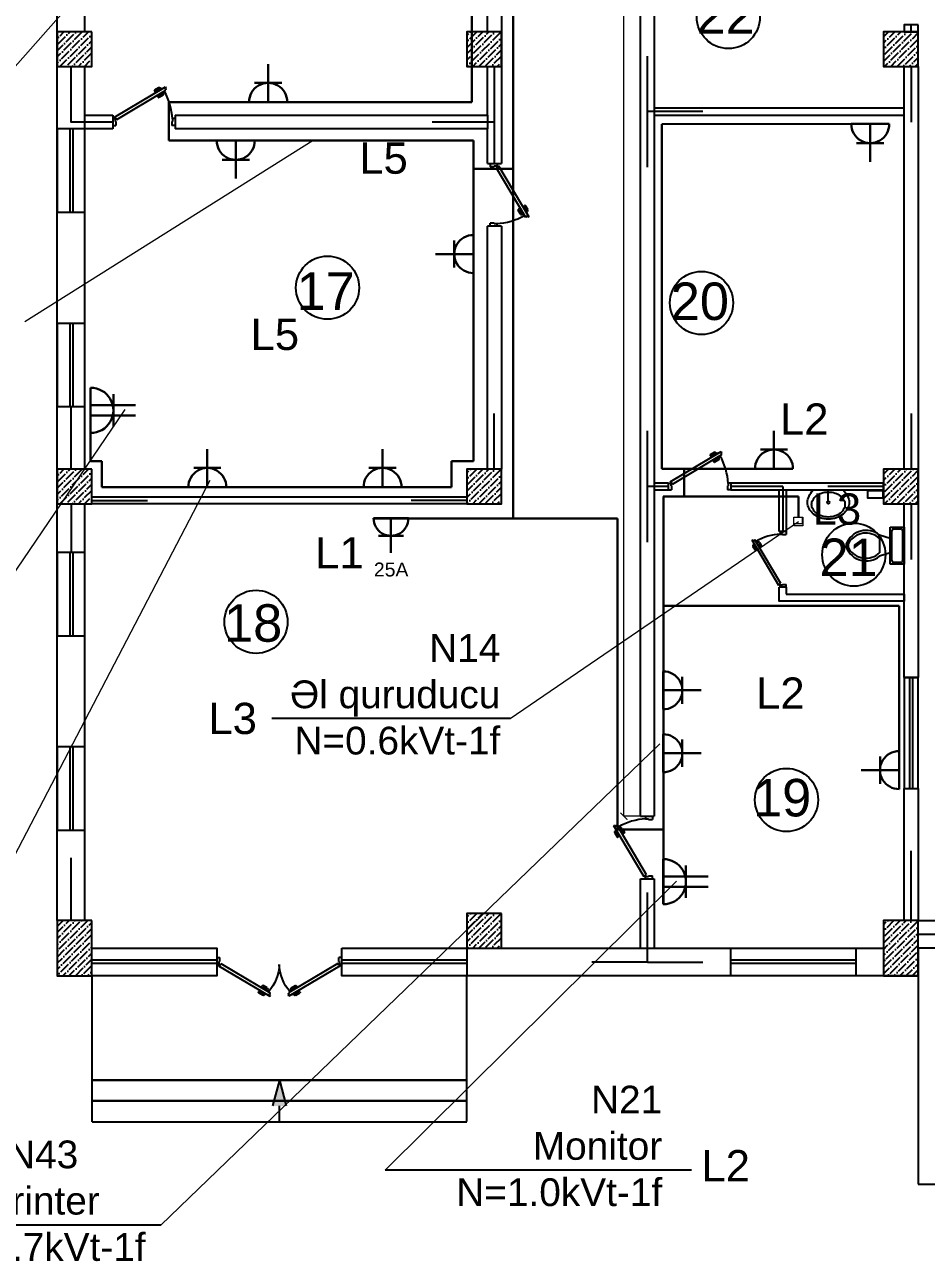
# Model space of a CAD drawing. Header units: millimetres. Extents: x 42452 to 2852333, y -419346 to 834876.
# Drawn here: x 2517074 to 2530057, y 426703 to 444514 of the extents above; entities that cross this region are included whole.
import ezdxf

# ---------------------------------------------------------------- set-up
doc = ezdxf.new("R2010")
doc.units = ezdxf.units.MM
doc.linetypes.add('( Hidden )', pattern=[0.275, 0.15, -0.125])
for name, color, linetype, lineweight in [('0_memar', 250, 'Continuous', 20), ('memar', 7, 'Continuous', 25), ('ДВЕРИ', 7, 'Continuous', 5), ('надписи', 5, 'Continuous', 30), ('Розетки10А', 94, 'Continuous', 30), ('Розетки25А', 94, 'Continuous', 30), ('Соедин_роз', 94, 'Continuous', 30)]:
    doc.layers.add(name, color=color, linetype=linetype, lineweight=lineweight)
doc.layers.add('V_PARETI', color=250, linetype='Continuous', lineweight=9, true_color=0x393939)
doc.layers.add('VRV MUSA', color=5, linetype='Continuous')
doc.styles.add('Arial', font='arial.ttf', dxfattribs={"height": 200})
doc.styles.get("Standard").update_dxf_attribs({"font": 'arial.ttf'})
doc.styles.add('СГЕНЕРИР_СТИЛЬ_1', font='arial.ttf')
doc.dimstyles.new('col mtn', dxfattribs={"dimtxt": 250, "dimasz": 100, "dimexe": 1.25, "dimexo": 0.625, "dimgap": 70, "dimtad": 1, "dimdec": 0, "dimtxsty": 'Standard', "dimblk": 'ARCHTICK', "dimcen": 2.5, "dimadec": 0, "dimazin": 0, "dimtfac": 1, "dimtdec": 0, "dimtmove": 0, "dimatfit": 3, "dimldrblk": 'ARCHTICK', "dimfxl": 300, "dimfxlon": 1, "dimlwd": 9, "dimlwe": 9, "dimarcsym": 0})

# ---------------------------------------------------------------- blocks, each defined once
blk = doc.blocks.new('qapi 700')
at = {"layer": 'ДВЕРИ', "color": 251, "lineweight": 25, "true_color": 0x636466}
for p, q in [((1281620, 90086), (1281659, 90086)), ((1281620, 89997), (1281651, 89997)), ((1281651, 89997), (1281651, 90034)), ((1281651, 90034), (1281659, 90034)), ((1281659, 90034), (1281659, 90086)), ((1282368, 90010), (1281735, 89633)), ((1282395, 89980), (1281741, 89591)), ((1282382, 89987), (1282368, 90010)), ((1282420, 90086), (1282380, 90086)), ((1282380, 90034), (1282380, 90085)), ((1282388, 90034), (1282380, 90034)), ((1282388, 89991), (1282382, 89987)), ((1282388, 89997), (1282388, 90034)), ((1282420, 89997), (1282388, 89997)), ((1282420, 89997), (1282388, 89997)), ((1282395, 89980), (1282388, 89991)), ((1281812, 89685), (1281762, 89656)), ((1281762, 89656), (1281765, 89651)), ((1281776, 89665), (1281770, 89676)), ((1281775, 89698), (1281826, 89728)), ((1281787, 89613), (1281837, 89642)), ((1281792, 89676), (1281793, 89674)), ((1281835, 89712), (1281794, 89687)), ((1281814, 89681), (1281812, 89685)), ((1281872, 89650), (1281831, 89626)), ((1281837, 89642), (1281835, 89646)), ((1281836, 89725), (1281838, 89722)), ((1281884, 89645), (1281883, 89647)), ((1281733, 89605), (1281747, 89613)), ((1281741, 89591), (1281733, 89605)), ((1281747, 89613), (1281735, 89633)), ((1281785, 89617), (1281787, 89613)), ((1281802, 89622), (1281809, 89609)), ((1281820, 89629), (1281818, 89631)), ((1281831, 89604), (1281881, 89634))]:
    blk.add_line(p, q, dxfattribs=at)
for centre, radius, start, end in [((1282471, 90052), 821, 183.4077, 209.5706), ((1281783, 89684), 15.9, 120.7133, 210.7133), ((1281798, 89680), 7.94, 120.7133, 210.7133), ((1281830, 89721), 7.94, 30.7133, 120.7133), ((1281831, 89718), 7.94, 300.7133, 30.7133), ((1281876, 89643), 7.94, 30.7133, 120.7133), ((1281877, 89641), 7.94, 300.7133, 30.7133), ((1281823, 89617), 15.9, 210.7133, 300.7133), ((1281827, 89633), 7.94, 210.7133, 300.7133)]:
    blk.add_arc(centre, radius, start, end, dxfattribs=at)
blk = doc.blocks.new('DSA')
at = {"layer": 'ДВЕРИ', "color": 251, "lineweight": 25, "true_color": 0x636466}
for p, q in [((153780, 788017), (153820, 788017)), ((153780, 787928), (153812, 787928)), ((153780, 787928), (153812, 787928)), ((153804, 787910), (153811, 787922)), ((153804, 787910), (154462, 787520)), ((153811, 787922), (153818, 787918)), ((153812, 787928), (153812, 787965)), ((153812, 787965), (153820, 787965)), ((153818, 787918), (153832, 787941)), ((153820, 787965), (153820, 788016)), ((153832, 787941), (154468, 787562)), ((155336, 787941), (154700, 787562)), ((155364, 787910), (154706, 787520)), ((155350, 787918), (155336, 787941)), ((155388, 788017), (155348, 788017)), ((155348, 787965), (155348, 788016)), ((155356, 787965), (155348, 787965)), ((155357, 787922), (155350, 787918)), ((155356, 787928), (155356, 787965)), ((155388, 787928), (155356, 787928)), ((155388, 787928), (155356, 787928)), ((155364, 787910), (155357, 787922)), ((154318, 787574), (154320, 787576)), ((154331, 787579), (154372, 787555)), ((154366, 787654), (154365, 787652)), ((154365, 787571), (154368, 787575)), ((154415, 787542), (154365, 787571)), ((154367, 787641), (154409, 787616)), ((154428, 787627), (154377, 787657)), ((154388, 787610), (154391, 787615)), ((154391, 787615), (154441, 787585)), ((154411, 787605), (154410, 787603)), ((154426, 787594), (154433, 787605)), ((154441, 787585), (154438, 787580)), ((154777, 787615), (154727, 787585)), ((154727, 787585), (154730, 787580)), ((154742, 787594), (154735, 787605)), ((154740, 787627), (154791, 787657)), ((154753, 787542), (154803, 787571)), ((154757, 787605), (154758, 787603)), ((154801, 787641), (154760, 787616)), ((154780, 787610), (154777, 787615)), ((154837, 787579), (154796, 787555)), ((154803, 787571), (154800, 787575)), ((154802, 787654), (154804, 787652)), ((154850, 787574), (154848, 787576)), ((154372, 787532), (154321, 787563)), ((154383, 787557), (154384, 787560)), ((154401, 787550), (154394, 787538)), ((154418, 787546), (154415, 787542)), ((154456, 787542), (154468, 787562)), ((154470, 787534), (154456, 787542)), ((154462, 787520), (154470, 787534)), ((154698, 787534), (154712, 787542)), ((154706, 787520), (154698, 787534)), ((154712, 787542), (154700, 787562)), ((154750, 787546), (154753, 787542)), ((154767, 787550), (154775, 787538)), ((154785, 787557), (154784, 787560)), ((154797, 787532), (154847, 787563))]:
    blk.add_line(p, q, dxfattribs=at)
for centre, radius, start, end in [((154002, 787952), 583, 319.7101, 357.5846), ((155160, 787950), 576, 182.1815, 220.5237), ((154325, 787569), 7.98, 149.2867, 239.2867), ((154327, 787572), 7.98, 59.2867, 149.2867), ((154371, 787648), 7.98, 149.2867, 239.2867), ((154373, 787650), 7.98, 59.2867, 149.2867), ((154404, 787609), 7.98, 329.2867, 59.2867), ((154420, 787613), 16, 329.2867, 59.2867), ((154748, 787613), 16, 120.7133, 210.7133), ((154764, 787609), 7.98, 120.7133, 210.7133), ((154795, 787650), 7.98, 30.7133, 120.7133), ((154797, 787648), 7.98, 300.7133, 30.7133), ((154842, 787572), 7.98, 30.7133, 120.7133), ((154843, 787569), 7.98, 300.7133, 30.7133), ((154376, 787561), 7.98, 239.2867, 329.2867), ((154380, 787546), 16, 239.2867, 329.2867), ((154788, 787546), 16, 210.7133, 300.7133), ((154792, 787561), 7.98, 210.7133, 300.7133)]:
    blk.add_arc(centre, radius, start, end, dxfattribs=at)
blk = doc.blocks.new('_ArchTick')
at = {"color": 0, "linetype": 'ByBlock', "const_width": 0.15}
blk.add_lwpolyline([(-0.5, -0.5), (0.5, 0.5)], dxfattribs=at)
blk = doc.blocks.new('*D217')
at = {"layer": 'Defpoints', "color": 0, "lineweight": 30, "transparency": 16777216}
for p in [(2525703, 457113), (2525940, 457113), (2525940, 433113)]:
    blk.add_point(p, dxfattribs=at)
at = {"layer": 'memar', "color": 0, "lineweight": 9, "transparency": 16777216}
for p, q in [((2525939, 457113), (2525702, 457113)), ((2525703, 433113), (2525703, 457113)), ((2525939, 433113), (2525702, 433113))]:
    blk.add_line(p, q, dxfattribs=at)
at = {"layer": 'memar', "color": 0, "lineweight": 9, "transparency": 16777216, "xscale": 100, "yscale": 100, "zscale": 100}
for p, rotation in [((2525703, 457113), 90), ((2525703, 433113), 270)]:
    blk.add_blockref('_ArchTick', p, dxfattribs=dict(at, rotation=rotation))
at = {"layer": 'memar', "color": 0, "lineweight": 25, "transparency": 16777216, "insert": (2525505, 445113), "char_height": 250, "attachment_point": 5, "rotation": 90}
blk.add_mtext('24000', dxfattribs=at)
blk = doc.blocks.new('розетки10А')
at = {"layer": 'Розетки10А'}
for p, q in [((0, 0), (0, 650)), ((-233, 330), (233, 330)), ((-325, 0), (325, 0))]:
    blk.add_line(p, q, dxfattribs=at)
blk.add_arc((0, 5), 325, 359.0604, 180.9396, dxfattribs=at)
blk = doc.blocks.new('roz_10A_2_deneli')
at = {"layer": 'Розетки10А'}
for p, q in [((-74, 0), (-74, 650)), ((74, 0), (74, 650)), ((-233, 330), (233, 330)), ((-325, 0), (325, 0))]:
    blk.add_line(p, q, dxfattribs=at)
blk.add_arc((0, 5), 325, 359.0604, 180.9396, dxfattribs=at)
blk = doc.blocks.new('розетки25А')
at = {"layer": 'Розетки25А'}
for p, q in [((0, 0), (0, 500)), ((-179, 254), (179, 254)), ((-250, 0), (250, 0))]:
    blk.add_line(p, q, dxfattribs=at)
blk.add_arc((0, 4), 250, 359.0604, 180.9396, dxfattribs=at)

msp = doc.modelspace()

# ---------------------------------------------------------------- hatches: boundary and pattern name
at = {"layer": 'memar', "lineweight": 25}
h = msp.add_hatch(dxfattribs=at)
h.set_pattern_fill('ANSI36', color=256, scale=500)
h.set_pattern_definition([(45, (839142.44, 2726510.44), (33.1456304, 121.533978), [156.25, -31.25, 0, -31.25])])
h.paths.add_polyline_path([(2517540.05675, 444412.92792), (2517540.05675, 443912.92792), (2518040.05675, 443912.92792), (2518040.05675, 444412.92792)])
h = msp.add_hatch(dxfattribs=at)
h.set_pattern_fill('ANSI36', color=256, scale=500)
h.set_pattern_definition([(45, (833242.44, 2726510.44), (33.1456304, 121.533978), [156.25, -31.25, 0, -31.25])])
h.paths.add_polyline_path([(2523440.05661, 444412.92792), (2523440.05661, 443912.92792), (2523940.05661, 443912.92792), (2523940.05661, 444412.92792)])
h = msp.add_hatch(dxfattribs=at)
h.set_pattern_fill('ANSI36', color=256, scale=500)
h.set_pattern_definition([(45, (827242.44, 2726510.44), (33.1456304, 121.533978), [156.25, -31.25, 0, -31.25])])
h.paths.add_polyline_path([(2529440.05661, 444412.92792), (2529440.05661, 443912.92792), (2529940.05661, 443912.92792), (2529940.05661, 444412.92792)])
h = msp.add_hatch(dxfattribs=at)
h.set_pattern_fill('ANSI36', color=256, scale=500)
h.set_pattern_definition([(45, (839142.44, 2720210.44), (33.1456304, 121.533978), [156.25, -31.25, 0, -31.25])])
h.paths.add_polyline_path([(2517540.05675, 438112.92792), (2517540.05675, 437612.92792), (2518040.05675, 437612.92792), (2518040.05675, 438112.92792)])
h = msp.add_hatch(dxfattribs=at)
h.set_pattern_fill('ANSI36', color=256, scale=500)
h.set_pattern_definition([(45, (833242.44, 2720210.44), (33.1456304, 121.533978), [156.25, -31.25, 0, -31.25])])
h.paths.add_polyline_path([(2523440.05661, 438112.92792), (2523440.05661, 437612.92792), (2523940.05661, 437612.92792), (2523940.05661, 438112.92792)])
h = msp.add_hatch(dxfattribs=at)
h.set_pattern_fill('ANSI36', color=256, scale=500)
h.set_pattern_definition([(45, (827242.44, 2720210.44), (33.1456304, 121.533978), [156.25, -31.25, 0, -31.25])])
h.paths.add_polyline_path([(2529440.05661, 438112.92792), (2529440.05661, 437612.92792), (2529940.05661, 437612.92792), (2529940.05661, 438112.92792)])
h = msp.add_hatch(dxfattribs=at)
h.set_pattern_fill('ANSI36', color=256, scale=500)
h.set_pattern_definition([(45, (839142.44, 2713810.44), (33.1456304, 121.533978), [156.25, -31.25, 0, -31.25])])
h.paths.add_polyline_path([(2517540.05675, 431612.92792), (2517540.0566, 430812.93244), (2518040.0566, 430812.93244), (2518040.05675, 431612.92792)])
h = msp.add_hatch(dxfattribs=at)
h.set_pattern_fill('ANSI36', color=256, scale=500)
h.set_pattern_definition([(45, (833242.44, 2713810.44), (33.1456304, 121.533978), [156.25, -31.25, 0, -31.25])])
h.paths.add_polyline_path([(2523440.05661, 431712.92792), (2523440.05646, 431212.92294), (2523940.05646, 431212.92294), (2523940.05661, 431712.92792)])
h = msp.add_hatch(dxfattribs=at)
h.set_pattern_fill('ANSI36', color=256, scale=500)
h.set_pattern_definition([(45, (827242.44, 2713810.44), (33.1456304, 121.533978), [156.25, -31.25, 0, -31.25])])
h.paths.add_polyline_path([(2529440.05661, 431612.92792), (2529440.05646, 430812.92801), (2529940.05646, 430812.92801), (2529940.05661, 431612.92792)])
at = {"layer": 'memar', "linetype": 'Continuous', "lineweight": 25, "true_color": 0x000000}
msp.add_hatch(color=18, dxfattribs=at).paths.add_polyline_path([(2520740.05668, 429312.92431), (2520840.05668, 428939.71931), (2520640.05668, 428939.71931)])

# ---------------------------------------------------------------- linework, layer by layer
at = {"lineweight": 25}
for p, q in [((2524065.13713, 434518.99616), (2520630.76175, 434518.99616)), ((2526677.43732, 428014.46391), (2522262.76707, 428014.46391)), ((2519033.13845, 427225.13303), (2515845.68686, 427225.13303))]:
    msp.add_line(p, q, dxfattribs=at)
at = {"layer": '0_memar'}
for points in [[(2528281.18742, 437294.68442), (2528148.47254, 437294.68442), (2528148.47254, 437423.43964), (2528281.18742, 437423.43964)], [(2528269.68742, 437326.68442), (2528148.47254, 437326.68442), (2528148.47254, 437423.43964), (2528269.68742, 437423.43964)]]:
    msp.add_lwpolyline(points, close=True, dxfattribs=at)
at = {"layer": 'memar', "lineweight": 25}
for p, q in [((2526839.8803, 443262.92792), (2526039.8803, 443262.92792)), ((2529840.07591, 438912.92792), (2529840.07591, 438112.92792)), ((2526339.8803, 437862.92792), (2526039.8803, 437862.92792)), ((2527989.88025, 437862.31893), (2527239.8803, 437862.31893)), ((2529440.05661, 437862.92792), (2528640.05661, 437862.92792)), ((2529840.07591, 437612.92792), (2529840.07591, 436812.92792)), ((2529940.05657, 431412.44485), (2530739.8803, 431412.44485))]:
    msp.add_line(p, q, dxfattribs=at)
at = {"layer": 'memar', "color": 251, "linetype": 'Continuous', "lineweight": 25, "true_color": 0x636466}
for p, q in [((2529536.85675, 436743.99794), (2529536.85675, 437277.39794)), ((2529536.85675, 437277.39794), (2529740.05675, 437277.39794)), ((2529740.05675, 437277.39794), (2529740.05675, 436743.99794)), ((2529536.85675, 437112.29794), (2529384.45675, 437163.09794)), ((2529384.45675, 437112.29794), (2529384.45675, 436909.09794)), ((2529562.25675, 436794.79794), (2529562.25675, 437226.59794)), ((2529587.65675, 437251.99794), (2529689.25675, 437251.99794)), ((2529714.65675, 437226.59794), (2529714.65675, 436794.79794)), ((2529536.85675, 436909.09794), (2529384.45675, 436858.29794)), ((2529740.05675, 436743.99794), (2529536.85675, 436743.99794)), ((2529689.25675, 436769.39794), (2529587.65675, 436769.39794))]:
    msp.add_line(p, q, dxfattribs=at)
at = {"layer": 'memar', "color": 0, "lineweight": 25}
for p, q in [((2528039.88025, 437212.92792), (2527939.88025, 437212.92792)), ((2528039.88025, 436412.92792), (2527939.88025, 436412.92792))]:
    msp.add_line(p, q, dxfattribs=at)
at = {"layer": 'memar', "color": 7, "linetype": 'Continuous', "lineweight": 25}
for p, q in [((2529939.8803, 431212.92792), (2529939.8803, 427812.92792)), ((2520740.05668, 429312.92431), (2520640.05668, 428939.71931)), ((2520740.05668, 429312.92431), (2520840.05668, 428939.71931)), ((2520740.05668, 428712.92431), (2520740.05668, 428939.71931)), ((2529939.8803, 427812.92792), (2553540.05661, 427812.92792))]:
    msp.add_line(p, q, dxfattribs=at)
at = {"layer": 'memar', "color": 0, "lineweight": 25}
for points in [[(2525939.8803, 437612.92792), (2525939.8803, 457112.92792)], [(2526139.8803, 457112.92792), (2526139.87857, 433112.55036)], [(2517539.88736, 431612.92792), (2517540.25153, 456712.92792)], [(2523939.8803, 455513.08556), (2523939.8803, 442513.24845)], [(2517940.08185, 444412.92792), (2517940.16324, 450312.92792)], [(2523739.8803, 444412.92792), (2523739.8803, 448012.92792)], [(2517939.99495, 438112.92792), (2517940.07496, 443912.92792)], [(2523739.8803, 443212.92792), (2523739.8803, 443912.92792)], [(2529739.8803, 443312.92792), (2529739.8803, 443912.92792)], [(2529939.8803, 443912.92792), (2529939.8803, 435112.55008)], [(2518339.88045, 443012.92792), (2517939.88045, 443012.92792), (2517939.88045, 443212.92792), (2518339.88045, 443212.92792)], [(2518339.88045, 443212.92792), (2518339.88045, 443012.92792)], [(2519239.88045, 443212.92792), (2523739.8803, 443212.92792), (2523739.8803, 443012.92792), (2519239.88045, 443012.92792)], [(2519239.88045, 443212.92792), (2519239.88045, 443012.92792)], [(2529740.05675, 438112.92792), (2529739.8803, 443212.92792)], [(2523739.8803, 442513.24834), (2523739.8803, 443012.92792)], [(2523739.8803, 442513.24845), (2523939.8803, 442513.24845)], [(2523739.8803, 438112.92792), (2523739.8803, 441613.24845)], [(2523939.8803, 441613.24845), (2523739.8803, 441613.24845)], [(2523939.88511, 441613.24845), (2523940.05661, 438112.92792)], [(2526339.8803, 437912.92792), (2526139.8803, 437912.92792), (2526139.8803, 437812.92792), (2526342.40568, 437813.4488)], [(2526339.8803, 437912.92792), (2526339.8803, 437812.92792)], [(2527239.8803, 437813.4488), (2529440.05661, 437812.92792), (2529440.05661, 437912.92792), (2527239.8803, 437912.92792)], [(2527239.8803, 437912.92792), (2527239.8803, 437812.92792)], [(2527939.88025, 437212.92792), (2527939.88025, 437812.92792), (2528039.88025, 437812.92792), (2528039.88025, 437212.92792)], [(2517939.90666, 431612.92792), (2517939.98805, 437612.92792)], [(2525939.87899, 433112.55036), (2525939.8803, 437612.92792)], [(2529739.8803, 435112.55008), (2529739.8803, 437612.92792)], [(2527939.88025, 436312.92792), (2527939.88025, 436412.92792)], [(2528039.88025, 436412.92792), (2528039.88025, 436312.92792)], [(2528039.88025, 436312.92792), (2529739.8803, 436312.92792), (2529739.8803, 436212.92792), (2527939.88025, 436212.92792), (2527939.88025, 436312.92792)], [(2529739.8803, 435112.55008), (2529939.8803, 435112.55008)], [(2529739.8803, 431612.92792), (2529739.8803, 433512.55008)], [(2529939.8803, 433512.55008), (2529939.8803, 431612.92792)], [(2525939.70224, 433112.55036), (2526139.87857, 433112.55036)], [(2525939.70224, 432212.55036), (2526139.87851, 432212.55036)], [(2525939.87844, 431212.94333), (2525939.87873, 432212.55036)], [(2526139.87851, 432212.55036), (2526139.87844, 431212.94333)], [(2529939.8803, 431612.92792), (2530739.8803, 431612.92792)], [(2519840.05668, 430812.93168), (2518040.05663, 430812.93245), (2518040.05663, 431212.93245), (2519840.05668, 431212.93168)], [(2521640.05668, 431212.93101), (2523440.05661, 431212.93034)], [(2529939.8803, 431212.92792), (2529939.8803, 430812.92792), (2521640.05668, 430812.93101)], [(2523940.05652, 431212.93015), (2529440.05652, 431212.9281)], [(2530739.8803, 431212.92792), (2529939.8803, 431212.92792)]]:
    msp.add_lwpolyline(points, dxfattribs=at)
at = {"layer": 'memar', "color": 3, "lineweight": 25}
for points in [[(2518040.05675, 444412.92792), (2517540.05675, 444412.92792), (2517540.05675, 443912.92792), (2518040.05675, 443912.92792)], [(2523940.05661, 444412.92792), (2523440.05661, 444412.92792), (2523440.05661, 443912.92792), (2523940.05661, 443912.92792)], [(2529940.05661, 444412.92792), (2529440.05661, 444412.92792), (2529440.05661, 443912.92792), (2529940.05661, 443912.92792)], [(2518040.05675, 438112.92792), (2517540.05675, 438112.92792), (2517540.05675, 437612.92792), (2518040.05675, 437612.92792)], [(2523940.05661, 438112.92792), (2523440.05661, 438112.92792), (2523440.05661, 437612.92792), (2523940.05661, 437612.92792)], [(2529940.05661, 438112.92792), (2529440.05661, 438112.92792), (2529440.05661, 437612.92792), (2529940.05661, 437612.92792)], [(2518040.05675, 431612.92792), (2517540.05675, 431612.92792), (2517540.0566, 430812.93244), (2518040.0566, 430812.93244)], [(2523940.05661, 431712.92792), (2523440.05661, 431712.92792), (2523440.05646, 431212.92294), (2523940.05646, 431212.92294)], [(2529940.05661, 431612.92792), (2529440.05661, 431612.92792), (2529440.05646, 430812.92801), (2529940.05646, 430812.92801)]]:
    msp.add_lwpolyline(points, close=True, dxfattribs=at)
at = {"layer": 'memar', "color": 0, "lineweight": 25}
for points in [[(2529939.8803, 444512.83707), (2529740.05675, 444512.83707), (2529740.05675, 444412.92792), (2529939.8803, 444412.92792)], [(2529740.05675, 443312.92792), (2526139.8803, 443312.92792), (2526139.8803, 443212.92792), (2529740.05675, 443212.92792)], [(2517940.04599, 441812.92792), (2517940.04599, 443012.92792), (2517540.04599, 443012.92792), (2517540.04599, 441812.92792)], [(2517939.97839, 439012.85178), (2517939.97839, 440212.85178), (2517539.97839, 440212.85178), (2517539.97839, 439012.85178)], [(2523440.05661, 437612.92792), (2518040.05675, 437612.92792), (2518040.05675, 437712.92792), (2523440.05661, 437712.92792)], [(2517939.97839, 435712.85178), (2517939.97839, 436912.85178), (2517539.97839, 436912.85178), (2517539.97839, 435712.85178)], [(2529939.8803, 433512.55008), (2529939.8803, 435112.55008), (2529739.8803, 435112.55008), (2529739.8803, 433512.55008)], [(2517939.97839, 432912.8835), (2517939.97839, 434112.8835), (2517539.97839, 434112.8835), (2517539.97839, 432912.8835)], [(2518040.05675, 431212.92431), (2519840.05668, 431212.92431), (2519840.05668, 430812.92431), (2518040.05675, 430812.92431)], [(2521640.05668, 431212.92294), (2523440.05661, 431212.92294), (2523440.05661, 430812.92294), (2521640.05668, 430812.92294)], [(2527240.05675, 431212.92252), (2529040.05675, 431212.92252), (2529040.05675, 430812.92252), (2527240.05675, 430812.92252)]]:
    msp.add_lwpolyline(points, close=True, dxfattribs=at)
at = {"layer": 'memar', "lineweight": 25}
for points in [[(2529839.96853, 444412.92792), (2529839.96853, 444512.83707)], [(2526039.8803, 443262.92792), (2526039.8803, 444062.92792)], [(2518339.88045, 443112.92792), (2517740.05675, 443112.92792), (2517740.05675, 443912.92792)], [(2523839.8803, 442513.24845), (2523839.8803, 443912.92792)], [(2529839.96853, 443912.92792), (2529839.96853, 443112.92792)], [(2526039.8803, 442462.92792), (2526039.8803, 443262.92792)], [(2523839.8803, 443112.92792), (2522939.8803, 443112.92792)], [(2517740.05675, 438112.92792), (2517740.05675, 439012.85178)], [(2523835.16053, 438112.92792), (2523835.16053, 438912.92792)], [(2526039.8803, 437862.92792), (2526039.8803, 438662.92792)], [(2526039.8803, 437062.92792), (2526039.8803, 437862.92792)], [(2527989.88025, 437863.5369), (2527989.88025, 437212.92792)], [(2518040.05675, 437662.92792), (2518840.05675, 437662.92792)], [(2523440.05661, 437662.92792), (2522640.05661, 437662.92792)], [(2517739.97839, 437612.92792), (2517739.97839, 436912.85178)], [(2517740.05675, 431612.92792), (2517740.05675, 432512.92792)], [(2517740.05675, 431712.92792), (2517740.05675, 432512.92792)], [(2529839.03939, 431612.92792), (2529839.03946, 432612.92792)], [(2526039.87806, 431012.92937), (2526039.87813, 432012.92937)], [(2526039.87806, 431012.92937), (2525239.87806, 431012.92937)], [(2526039.87806, 431012.92937), (2526839.87806, 431012.92937)]]:
    msp.add_lwpolyline(points, dxfattribs=at)
at = {"layer": 'memar', "color": 146, "lineweight": 25, "true_color": 0x105689}
for points in [[(2517771.18339, 443012.92792), (2517721.18339, 443012.92792), (2517721.18339, 441812.92792), (2517771.18339, 441812.92792)], [(2517771.1158, 440212.85178), (2517721.1158, 440212.85178), (2517721.1158, 439012.85178), (2517771.1158, 439012.85178)], [(2517771.1158, 436912.85178), (2517721.1158, 436912.85178), (2517721.1158, 435712.85178), (2517771.1158, 435712.85178)], [(2529864.8803, 435112.55008), (2529814.8803, 435112.55008), (2529814.8803, 433512.55008), (2529864.8803, 433512.55008)], [(2517771.1158, 434112.8835), (2517721.1158, 434112.8835), (2517721.1158, 432912.8835), (2517771.1158, 432912.8835)], [(2519840.05668, 431044.06171), (2519840.05668, 430994.06171), (2518040.05675, 430994.06171), (2518040.05675, 431044.06171)], [(2523440.05661, 431044.06034), (2523440.05661, 430994.06034), (2521640.05668, 430994.06034), (2521640.05668, 431044.06034)], [(2529040.05675, 431044.05993), (2529040.05675, 430994.05993), (2527240.05675, 430994.05993), (2527240.05675, 431044.05993)]]:
    msp.add_lwpolyline(points, close=True, dxfattribs=at)
at = {"layer": 'memar', "color": 251, "linetype": 'Continuous', "lineweight": 25, "true_color": 0x636466, "flags": 128}
for points in [[(2528646.13447, 437393.50167, -0.080166898), (2528528.52763, 437412.47999, -0.0889226875), (2528434.00243, 437463.79605, -0.1049567332), (2528367.80735, 437544.50694, -0.1200112169), (2528346.13447, 437633.50167, -0.1200112169), (2528367.80735, 437722.4964, -0.040340987), (2528426.43307, 437812.92792)], [(2528858.35594, 437813.06563, -0.0716481378), (2528924.46159, 437722.4964, -0.1200112169), (2528946.13447, 437633.50167, -0.1200112169), (2528924.46159, 437544.50694, -0.1049567332), (2528858.2665, 437463.79605, -0.0889226875), (2528763.7413, 437412.47999, -0.080166898), (2528646.13447, 437393.50167)]]:
    msp.add_lwpolyline(points, format="xyb", dxfattribs=at)
msp.add_lwpolyline([(2528646.13447, 437651.50229), (2528646.13447, 437813.50229)], dxfattribs=at)
at = {"layer": 'memar', "color": 1, "lineweight": 25}
msp.add_lwpolyline([(2529213.8752, 437803.53529), (2529431.25853, 437803.53529), (2529431.25853, 437694.06922), (2529213.8752, 437694.06922)], close=True, dxfattribs=at)
at = {"layer": 'memar', "color": 251, "linetype": 'Continuous', "lineweight": 25, "true_color": 0x636466, "flags": 128}
msp.add_lwpolyline([(2528646.13447, 437423.50167, -0.080166898), (2528547.40068, 437439.43443, -0.0889226875), (2528471.48414, 437480.64817, -0.1049567332), (2528421.08898, 437542.09441, -0.1200112169), (2528406.13447, 437603.50167, -0.1200112169), (2528421.08898, 437664.90894, -0.1049567332), (2528471.48414, 437726.35517, -0.0889226875), (2528547.40068, 437767.56891, -0.080166898), (2528646.13447, 437783.50167, -0.080166898), (2528744.86826, 437767.56891, -0.0889226875), (2528820.7848, 437726.35517, -0.1049567332), (2528871.17996, 437664.90894, -0.1200112169), (2528886.13447, 437603.50167, -0.1200112169), (2528871.17996, 437542.09441, -0.1049567332), (2528820.7848, 437480.64817, -0.0889226875), (2528744.86826, 437439.43443, -0.080166898)], format="xyb", close=True, dxfattribs=at)
at = {"layer": 'memar', "color": 7, "linetype": '( Hidden )', "lineweight": 25}
msp.add_lwpolyline([(2519840.05668, 430812.92431), (2518040.05675, 430812.92431), (2518040.05675, 429312.92431), (2523440.05661, 429312.92431), (2523440.05661, 430812.92431), (2521640.05668, 430812.92431)], dxfattribs=at)
for points in [[(2518040.05675, 429012.92431), (2523440.05661, 429012.92431), (2523440.05661, 429312.92431), (2518040.05675, 429312.92431)], [(2518040.05675, 428712.92431), (2523440.05661, 428712.92431), (2523440.05661, 429012.92431), (2518040.05675, 429012.92431)]]:
    msp.add_lwpolyline(points, close=True, dxfattribs=at)
at = {"layer": 'memar', "color": 0, "lineweight": 25}
for centre in [(2527206.86201, 444625.72336), (2521434.23078, 440726.23358), (2526820.40913, 440506.73047), (2529013.20756, 436880.52356)]:
    msp.add_circle(centre, 454.87332, dxfattribs=at)
at = {"layer": 'memar', "color": 251, "linetype": 'Continuous', "lineweight": 25, "true_color": 0x636466}
msp.add_circle((2528646.13447, 437633.50229), 18, dxfattribs=at)
at = {"layer": 'memar', "lineweight": 25}
for centre in [(2520404.64937, 435913.64017), (2528043.91971, 433348.16256)]:
    msp.add_circle(centre, 454.87332, dxfattribs=at)
at = {"layer": 'memar', "color": 251, "linetype": 'Continuous', "lineweight": 25, "true_color": 0x636466}
for centre, radius, start, end in [((2529191.91278, 436921.30202), 309.09347, 51.469293646, 157.97156673), ((2529185.89515, 436904.0201), 287.76133, 46.367907831, 148.946993425), ((2529584.48175, 437229.77294), 22.45064, 81.869899991, 188.130099998), ((2529692.43175, 437229.77294), 22.45064, 351.869900002, 98.130100009), ((2529003.45756, 437010.69785), 101.6, 164.860529219, 195.139471674), ((2529191.91218, 437100.09421), 309.09311, 202.028565327, 308.530890318), ((2529031.99454, 437010.69785), 101.6, 155.731825943, 204.268175251), ((2529185.89455, 437117.37624), 287.76115, 211.053176063, 313.632274559), ((2529584.48175, 436791.62294), 22.45064, 171.869900002, 278.130102004), ((2529692.43175, 436791.62294), 22.45064, 261.869899991, 8.130099998)]:
    msp.add_arc(centre, radius, start, end, dxfattribs=at)
at = {"layer": 'V_PARETI', "color": 7}
for p, q in [((2520317.39736, 447752.60253), (2515791.20799, 442615.17878, -0.31802)), ((2521226.38497, 442846.22055), (2517074.03124, 440237.03163, -0.31802)), ((2518513.97576, 438974.01048), (2515632.12997, 434722.02642, -1379104.66334)), ((2519741.37641, 437947.28335), (2515904.27835, 430591.07087)), ((2524065.13713, 434518.99616), (2528214.82581, 437359.06441)), ((2526219.66023, 434157.21165), (2519033.13845, 427225.13303)), ((2526459.49738, 432178.97891), (2522262.76707, 428014.46391))]:
    msp.add_line(p, q, dxfattribs=at)
at = {"layer": 'Соедин_роз'}
for p, q in [((2524106.19766, 437403.35319), (2524106.19766, 457302.01955)), ((2523513.78196, 443398.43986), (2523513.78196, 447937.78071)), ((2519148.01863, 442846.22055), (2519148.01863, 443398.43986)), ((2519148.01863, 443398.43986), (2523513.78196, 443398.43986)), ((2526249.96788, 443082.4425), (2529442.40488, 443086.5432)), ((2526249.96788, 438116.95078), (2526249.96788, 443082.4425)), ((2523535.56189, 442846.22055), (2519148.01863, 442846.22055)), ((2523535.56189, 438225.52837), (2523535.56189, 442846.22055)), ((2523535.56189, 442438.30438), (2524106.19766, 442438.30438)), ((2518020.15539, 439228.74583), (2518020.15539, 438225.52837)), ((2518020.15539, 438225.52837), (2518182.08634, 438225.52837)), ((2518182.08634, 437851.80721), (2518182.08634, 438225.52837)), ((2523221.3052, 437851.80721), (2523221.3052, 438225.52837)), ((2523535.56189, 438225.52837), (2523221.3052, 438225.52837)), ((2528136.3012, 438116.95078), (2526249.96788, 438116.95078)), ((2526569.83164, 437718.33532), (2526569.83164, 438116.95078)), ((2518182.08634, 437851.80721), (2523221.3052, 437851.80721)), ((2526265.89837, 437718.33532), (2528214.82998, 437718.33532)), ((2526271.55107, 431845.67345), (2526271.55107, 437718.33532)), ((2528214.82998, 437423.43964), (2528214.82998, 437718.33532)), ((2525612.25656, 437403.35319), (2522095.07638, 437403.35319)), ((2525612.25656, 432923.14778), (2525612.25656, 437403.35319)), ((2526271.55107, 436145.83274), (2529667.76323, 436145.83274)), ((2529667.76323, 436145.83274), (2529667.76323, 433504.1137)), ((2525612.25656, 432923.14778), (2526265.89837, 432923.14778))]:
    msp.add_line(p, q, dxfattribs=at)

# ---------------------------------------------------------------- block references
at = {"layer": 'memar', "lineweight": 25, "xscale": 1.121843277023546, "yscale": 1.121843277023546, "zscale": 1.121843277023546}
for p, rotation in [((3957013.69071, 544126.0609), 180), ((2624839.19235, -996163.08719), 90.00000000000001), ((3965016.21594, 538875.54928), 180)]:
    msp.add_blockref('qapi 700', p, dxfattribs=dict(at, rotation=rotation))
at = {"layer": 'memar', "color": 0, "lineweight": 25, "rotation": 270}
for p, xscale, yscale, zscale in [((2438374.99111, 1712841.25368), 0.9953281457183203, 0.9953281457183203, 0.9953281457183203), ((2424617.78992, 1877053.60932), 1.126653380822725, 1.126653380822725, 1.126653380822725)]:
    msp.add_blockref('qapi 700', p, dxfattribs=dict(at, xscale=xscale, yscale=yscale, zscale=zscale))
at = {"layer": 'memar', "color": 1, "lineweight": 25, "xscale": -1.120587658792628, "yscale": 1.120587658792628, "zscale": 1.120587658792628}
msp.add_blockref('DSA', (2693965.08165, -451963.99721), dxfattribs=at)
at = {"layer": 'Розетки10А', "xscale": 0.8409392615834386, "yscale": 0.8409392615834386, "zscale": 0.8409392615834386}
for p in [(2520579.13701, 443398.43986), (2527862.99594, 438116.95078), (2519702.62411, 437851.80721), (2522226.01624, 437851.80721)]:
    msp.add_blockref('розетки10А', p, dxfattribs=at)
for p, rotation in [((2529249.78039, 443086.5432), 180), ((2520112.29992, 442846.22055), 180), ((2523535.56189, 441211.33445), 89.99999999999996), ((2526265.89837, 434927.07712), 270), ((2526265.89837, 434021.0376), 270), ((2529667.76323, 433777.41896), 90.00000000000001)]:
    msp.add_blockref('розетки10А', p, dxfattribs=dict(at, rotation=rotation))
at = {"layer": 'Розетки10А', "rotation": 270}
for p in [(2518020.15539, 438959.30943), (2526265.89837, 432170.717)]:
    msp.add_blockref('roz_10A_2_deneli', p, dxfattribs=at)
at = {"layer": 'Розетки25А', "xscale": -1, "rotation": 180}
msp.add_blockref('розетки25А', (2522347.91795, 437407.45389), dxfattribs=at)

# ---------------------------------------------------------------- texts
at = {"layer": 'memar', "linetype": 'Continuous', "lineweight": 25, "char_height": 540, "style": 'СГЕНЕРИР_СТИЛЬ_1'}
for s, insert, attachment_point in [('22', (2527587.24354, 444923.82696), 3), ('17', (2521826.4132, 440947.37055), 3), ('20', (2527215.65402, 440801.15563), 3), ('21', (2529357.47003, 436572.92829), 9), ('18', (2520782.28094, 436166.59035), 3), ('19', (2528400.56849, 433651.15658), 3)]:
    msp.add_mtext(s, dxfattribs=dict(at, insert=insert, attachment_point=attachment_point))
at = {"layer": 'VRV MUSA', "color": 0, "lineweight": 25, "ltscale": 150, "char_height": 400, "attachment_point": 9, "style": 'Arial'}
for s, insert, width in [('{\\fArial|b0|i0|c238|p34;      N}14{\\fArial|b0|i0|c238|p34;\\P}Ə{\\fArial|b0|i0|c238|p34;l quruducu\\PN=0.6kVt-1f}', (2523922.8518, 433996.93381, -1379104.66334), 10800.4799228), ('{\\fArial|b0|i0|c238|p34;     N21\\PMonitor\\PN=1.0kVt-1f}', (2526253.41485, 427492.40156, -1379104.66334), 10800.4799228), ('\\pxqc;{\\fArial|b0|i0|c238|p34;N}43{\\fArial|b0|i0|c238|p34;\\P}Printer{\\fArial|b0|i0|c238|p34;\\PN=}0{\\fArial|b0|i0|c238|p34;.}7{\\fArial|b0|i0|c238|p34;kVt-1f}', (2518926.88898, 426703.07068, -1379104.66334), 3190.1140578)]:
    msp.add_mtext(s, dxfattribs=dict(at, insert=insert, width=width))
at = {"layer": 'надписи', "color": 104}
for s, insert, char_height, width, attachment_point in [('L5', (2522590.21564, 442817.90012), 450, 940.6293037, 3), ('L5', (2521024.80687, 440279.0642), 450, 940.6293037, 3), ('L2', (2528648.65364, 439058.87427), 450, 1485.8924016, 3), ('L3', (2529119.15832, 437763.20844), 450, 1485.8924016, 3), ('L1', (2521954.80687, 437132.94532), 450, 940.6293037, 3), ('{\\fArial|b0|i0|c0|p34;25\\fArial|b0|i0|c204|p34;А}', (2522101.75616, 436767.00012), 200, 940.6293037, 1), ('L2', (2528304.86593, 435111.85268), 450, 940.6293037, 3), ('L3', (2520417.11089, 434747.14476), 450, 1485.8924016, 3), ('L2', (2527517.40603, 428304.80824), 450, 940.6293037, 3)]:
    msp.add_mtext(s, dxfattribs=dict(at, insert=insert, char_height=char_height, width=width, attachment_point=attachment_point))

# ---------------------------------------------------------------- dimensions: what is measured, and where the dimension line sits
at = {"layer": 'memar', "lineweight": 25}
dim = msp.add_linear_dim(base=(2525702.9615, 457112.92792), p1=(2525939.70224, 433112.55036), p2=(2525939.8803, 457112.92792), angle=90, dimstyle='col mtn', override={"dimtmove": 1}, dxfattribs=at)
dim.commit()
dim.dimension.update_dxf_attribs({"geometry": '*D217', "text_midpoint": (2525505.31826, 445112.73914)})

doc.saveas('drawing.dxf')
